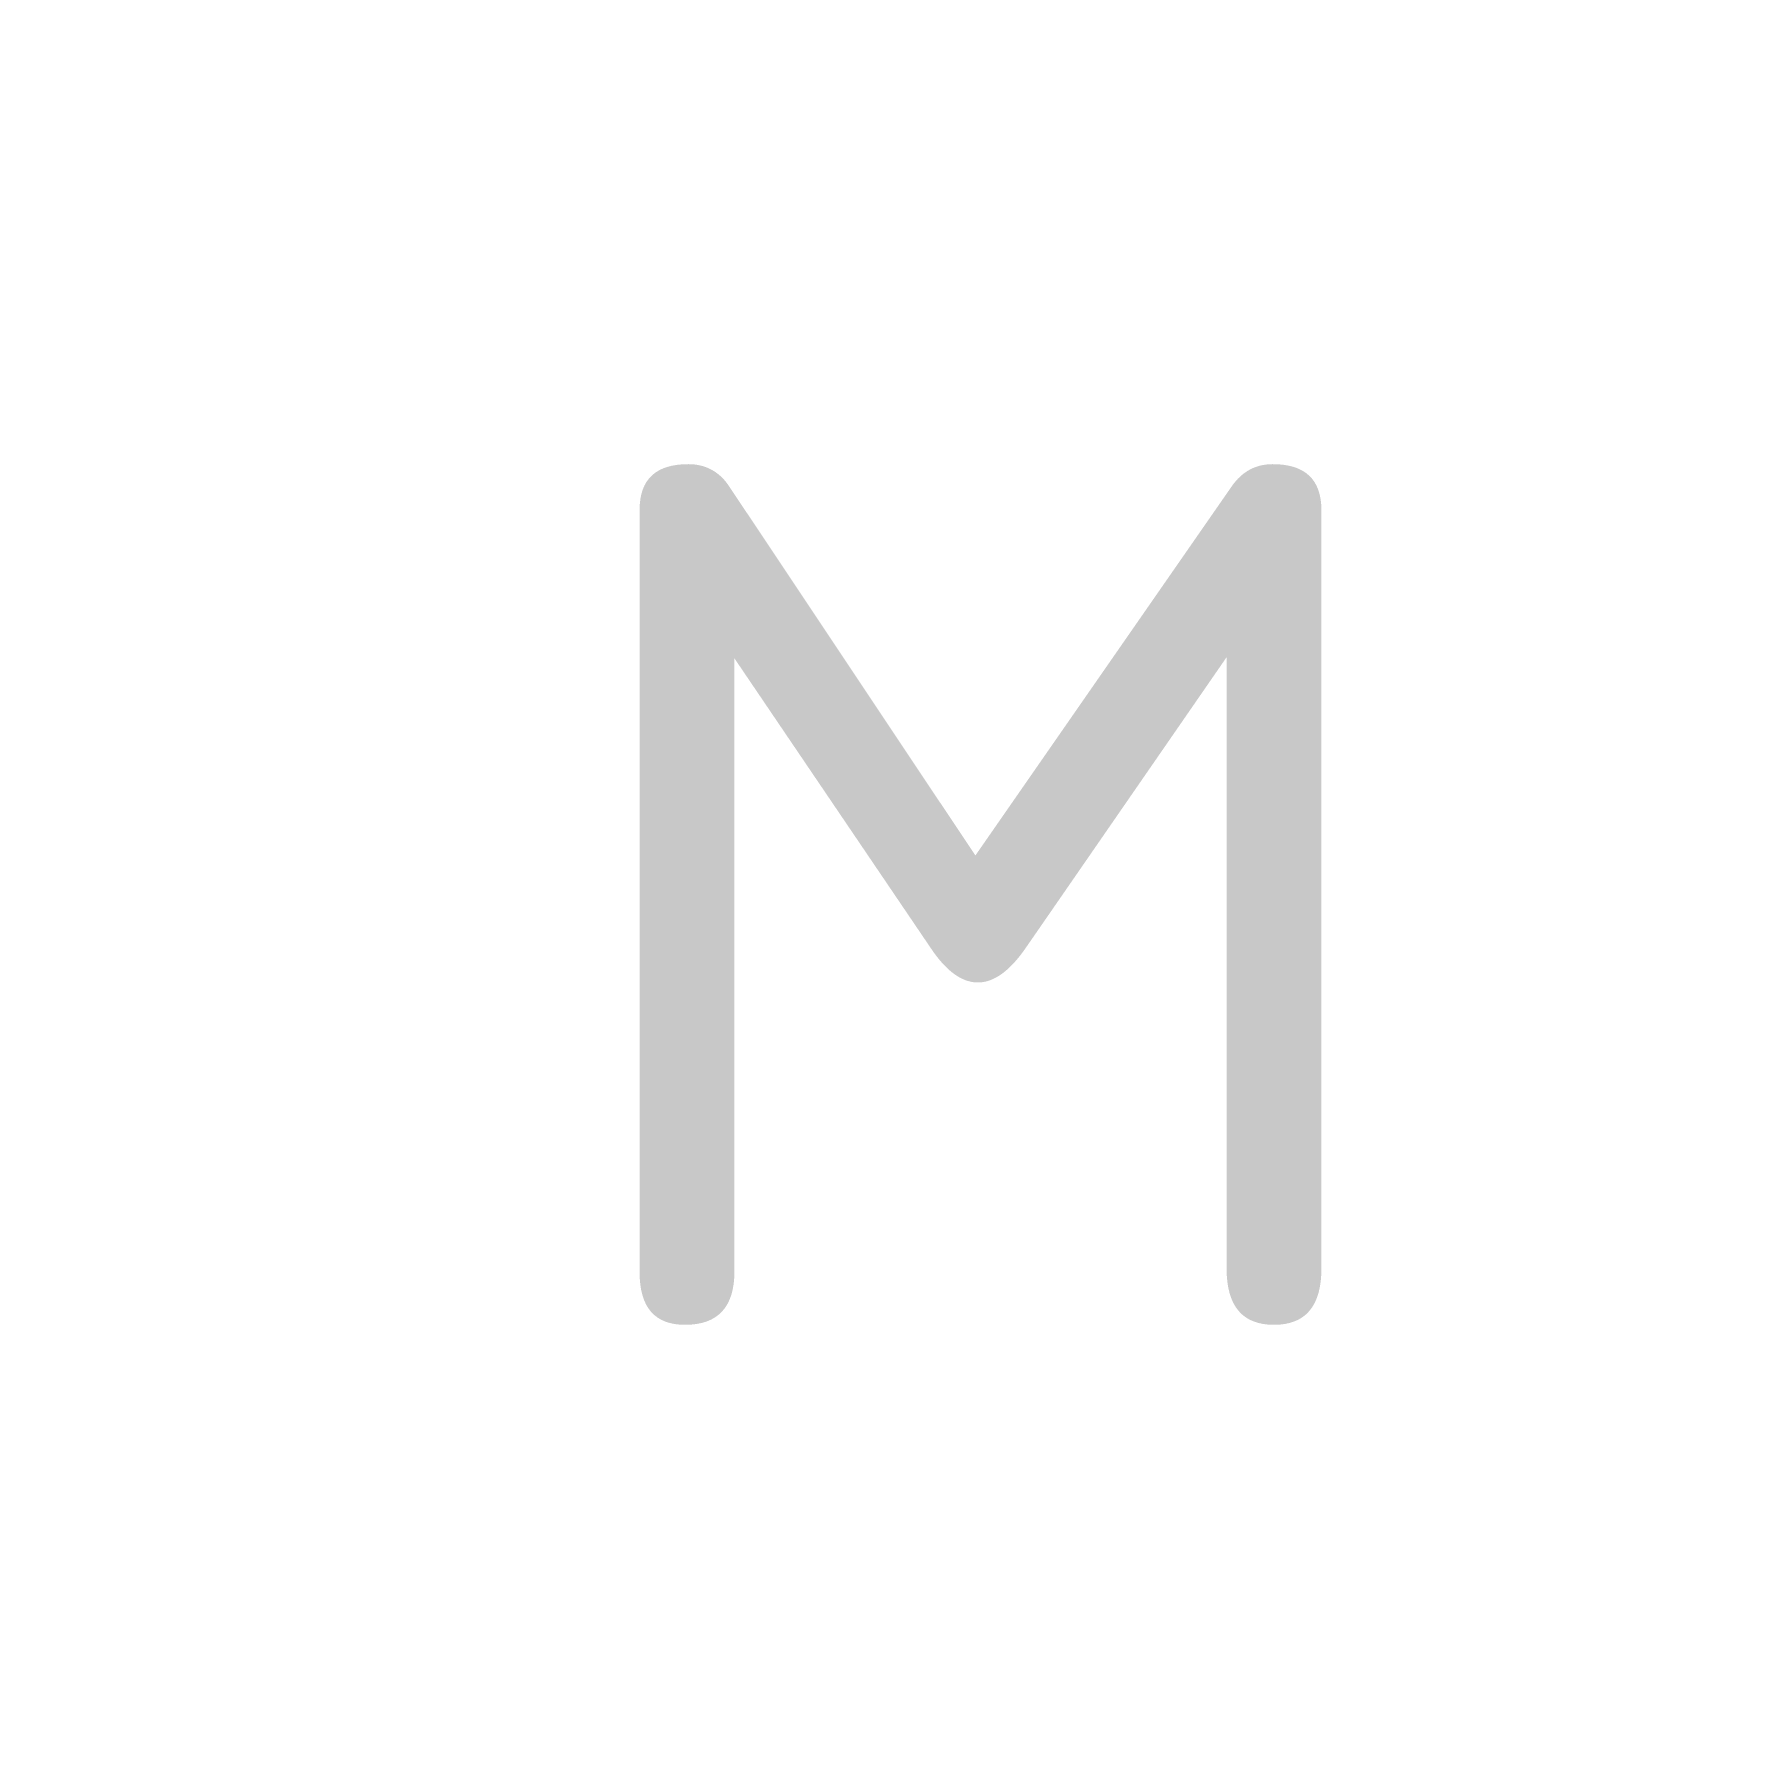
# Model space of a CAD drawing. Extents: x -3.53 to 2.47, y -6.35 to -0.35.
import ezdxf
from ezdxf.enums import TextEntityAlignment as Align

# ---------------------------------------------------------------- set-up
doc = ezdxf.new("R2010")
doc.units = 0
doc.layers.get('0').update_dxf_attribs({"lineweight": 25})
doc.layers.add('ER-0.4', color=2, linetype='Continuous', lineweight=40)
doc.styles.add('ROMANS0-70', font='romans.shx', dxfattribs={"width": 0.7, "height": 3})

# ---------------------------------------------------------------- blocks, each defined once
blk = doc.blocks.new('*U6')
blk.add_wipeout([(3, -3), (2.9836, -2.6864), (2.9344, -2.3763), (2.8532, -2.0729), (2.7406, -1.7798), (2.5981, -1.5), (2.4271, -1.2366), (2.2294, -0.9926), (2.0074, -0.7706), (1.7634, -0.5729), (1.5, -0.4019), (1.2202, -0.2594), (0.9271, -0.1468), (0.6237, -0.0656), (0.3136, -0.0164), (0, 0), (-0.3136, -0.0164), (-0.6237, -0.0656), (-0.9271, -0.1468), (-1.2202, -0.2594), (-1.5, -0.4019), (-1.7634, -0.5729), (-2.0074, -0.7706), (-2.2294, -0.9926), (-2.4271, -1.2366), (-2.5981, -1.5), (-2.7406, -1.7798), (-2.8532, -2.0729), (-2.9344, -2.3763), (-2.9836, -2.6864), (-3, -3), (-2.9836, -3.3136), (-2.9344, -3.6237), (-2.8532, -3.9271), (-2.7406, -4.2202), (-2.5981, -4.5), (-2.4271, -4.7634), (-2.2294, -5.0074), (-2.0074, -5.2294), (-1.7634, -5.4271), (-1.5, -5.5981), (-1.2202, -5.7406), (-0.9271, -5.8532), (-0.6237, -5.9344), (-0.3136, -5.9836), (0, -6), (0.3136, -5.9836), (0.6237, -5.9344), (0.9271, -5.8532), (1.2202, -5.7406), (1.5, -5.5981), (1.7634, -5.4271), (2.0074, -5.2294), (2.2294, -5.0074), (2.4271, -4.7634), (2.5981, -4.5), (2.7406, -4.2202), (2.8532, -3.9271), (2.9344, -3.6237), (2.9836, -3.3136)])
at = {"color": 7, "style": 'ROMANS0-70'}
blk.add_text('М', height=3, dxfattribs=at).set_placement((0.3, -3), align=Align.MIDDLE)

msp = doc.modelspace()

# ---------------------------------------------------------------- block references
at = {"layer": 'ER-0.4'}
msp.add_blockref('*U6', (-0.5314, -0.354), dxfattribs=at)

doc.saveas('drawing.dxf')
